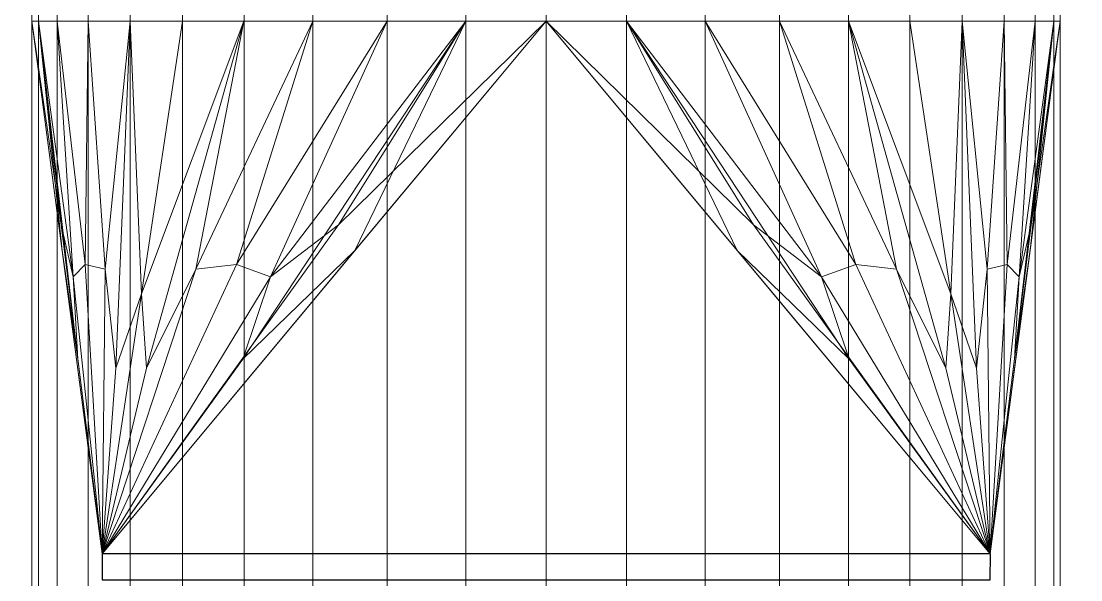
# Model space of a CAD drawing. Header units: metres. Extents: x -150801 to 1016817, y -66838 to 268038.
# Drawn here: x -139166 to -138135, y 172571 to 173114 of the extents above; entities that cross this region are included whole.
import ezdxf

# ---------------------------------------------------------------- set-up
doc = ezdxf.new("R2010")
doc.units = ezdxf.units.M
for name, color, linetype, lineweight in [('A-FLOR', 192, 'Continuous', 9), ('M-EQPM', 50, 'Continuous', 9), ('M-HVAC-DUCT', 2, 'Continuous', 9), ('M-HVAC-DUCT-CNTR', 70, 'Continuous', 9)]:
    doc.layers.add(name, color=color, linetype=linetype, lineweight=lineweight)
doc.layers.add('WALLS', color=3, linetype='Continuous')

# ---------------------------------------------------------------- blocks, each defined once
blk = doc.blocks.new('Centrifugal Fan - Inline - Belt Drive - 9500 CFM-379888-_3D_')
at = {"layer": 'M-EQPM'}
mesh = blk.add_polyface(dxfattribs=at)
corners = [(431.8, 25.4, 889), (-431.8, 25.4, 889), (-431.8, 0, 889), (431.8, 0, 889)]
mesh.append_faces([[corners[k] for k in face] for face in [(3, 0, 1, 2)]])
mesh = blk.add_polyface(dxfattribs=at)
corners = [(431.8, 25.4, 25.4), (431.8, 0, 25.4), (-431.8, 0, 25.4), (-431.8, 25.4, 25.4)]
mesh.append_faces([[corners[k] for k in face] for face in [(2, 3, 0, 1)]])
mesh = blk.add_polyface(dxfattribs=at)
corners = [(-431.8, 25.4, 889), (431.8, 25.4, 889), (431.8, 25.4, 25.4), (-431.8, 25.4, 25.4)]
mesh.append_faces([[corners[k] for k in face] for face in [(0, 1, 2, 3)]])
mesh = blk.add_polyface(dxfattribs=at)
corners = [(-431.8, 0, 889), (-431.8, 25.4, 889), (-431.8, 25.4, 25.4), (-431.8, 0, 25.4)]
mesh.append_faces([[corners[k] for k in face] for face in [(3, 0, 1, 2)]])
mesh = blk.add_polyface(dxfattribs=at)
corners = [(431.8, 25.4, 889), (431.8, 0, 889), (431.8, 0, 25.4), (431.8, 25.4, 25.4)]
mesh.append_faces([[corners[k] for k in face] for face in [(3, 0, 1, 2)]])
blk = doc.blocks.new('M_Rectangular to Round Transition - Angle - 15 Degree-441402-_3D_')
at = {"layer": 'M-HVAC-DUCT'}
mesh = blk.add_polyface(dxfattribs=at)
corners = [(518, 500), (518, 493.8, -78.2), (518, 475.5, -154.5), (518, 445.5, -227), (518, 404.5, -293.9), (518, 353.6, -353.6), (518, 293.9, -404.5), (518, 227, -445.5), (518, 154.5, -475.5), (518, 78.2, -493.8), (518, 0, -500), (0, 431.8, -431.8), (0, 431.8, -431.8), (0, 431.8, -431.8), (0, 431.8, -431.8), (0, 431.8, -431.8), (0, 431.8, -431.8), (0, 431.8, -431.8), (0, 431.8, -431.8), (0, 431.8, -431.8), (0, 431.8, -431.8), (252.8, 393.6, -393.6), (295, 185.9, -470.6), (295, 470.6, -185.9), (269.5, 267.9, -460.1), (269.5, 460.1, -267.9), (277, 340.6, -428.9), (277, 428.9, -340.6), (281.3, 301.2, -448.2), (281.3, 448.2, -301.2), (180.4, 388.8, -418.5), (180.4, 418.5, -388.8), (319.9, 201.8, -471.7), (189.4, 455.5, -294.8)]
mesh.append_faces([[corners[k] for k in face] for face in [(32, 10, 22, 11), (31, 21, 16), (33, 25, 19), (23, 33, 20)]], dxfattribs={"vtx0": -1})
mesh.append_faces([[corners[k] for k in face] for face in [(14, 26, 28), (17, 27, 31), (9, 24, 8), (6, 21, 5), (10, 32, 9), (29, 27, 17), (8, 28, 7)]], dxfattribs={"vtx0": -1, "vtx1": -1})
mesh.append_faces([[corners[k] for k in face] for face in [(4, 31, 27), (28, 26, 7), (30, 6, 26), (6, 30, 21), (25, 2, 29), (32, 24, 9), (31, 4, 21), (1, 25, 33), (8, 24, 28), (3, 27, 29), (1, 33, 23)]], dxfattribs={"vtx0": -1, "vtx1": -1, "vtx2": -1})
mesh.append_faces([[corners[k] for k in face] for face in [(27, 3, 4)]], dxfattribs={"vtx0": -1, "vtx2": -1})
mesh.append_faces([[corners[k] for k in face] for face in [(12, 24, 32), (15, 21, 30), (13, 28, 24)]], dxfattribs={"vtx1": -1})
mesh.append_faces([[corners[k] for k in face] for face in [(1, 2, 25), (6, 7, 26), (4, 5, 21), (2, 3, 29), (14, 30, 26)]], dxfattribs={"vtx1": -1, "vtx2": -1})
mesh.append_faces([[corners[k] for k in face] for face in [(23, 0, 1), (29, 18, 25)]], dxfattribs={"vtx2": -1})
mesh = blk.add_polyface(dxfattribs=at)
corners = [(0, 431.8, -431.8), (0, 431.8, 431.8), (518, 500)]
mesh.append_faces([[corners[k] for k in face] for face in [(0, 1, 2)]])
mesh = blk.add_polyface(dxfattribs=at)
corners = [(518, 0, 500), (518, 78.2, 493.8), (518, 154.5, 475.5), (518, 227, 445.5), (518, 293.9, 404.5), (518, 353.6, 353.6), (518, 404.5, 293.9), (518, 445.5, 227), (518, 475.5, 154.5), (518, 493.8, 78.2), (518, 500), (0, 431.8, 431.8), (0, 431.8, 431.8), (0, 431.8, 431.8), (0, 431.8, 431.8), (0, 431.8, 431.8), (0, 431.8, 431.8), (0, 431.8, 431.8), (0, 431.8, 431.8), (0, 431.8, 431.8), (0, 431.8, 431.8), (252.8, 393.6, 393.6), (295, 470.6, 185.9), (295, 185.9, 470.6), (269.5, 460.1, 267.9), (269.5, 267.9, 460.1), (277, 428.9, 340.6), (277, 340.6, 428.9), (281.3, 448.2, 301.2), (281.3, 301.2, 448.2), (180.4, 418.5, 388.8), (180.4, 388.8, 418.5), (319.9, 471.7, 201.8), (189.4, 294.8, 455.5)]
mesh.append_faces([[corners[k] for k in face] for face in [(32, 10, 22, 11), (31, 21, 16), (33, 25, 19), (23, 33, 20)]], dxfattribs={"vtx0": -1})
mesh.append_faces([[corners[k] for k in face] for face in [(14, 26, 28), (17, 27, 31), (9, 24, 8), (6, 21, 5), (10, 32, 9), (29, 27, 17), (8, 28, 7)]], dxfattribs={"vtx0": -1, "vtx1": -1})
mesh.append_faces([[corners[k] for k in face] for face in [(4, 31, 27), (28, 26, 7), (30, 6, 26), (6, 30, 21), (25, 2, 29), (32, 24, 9), (31, 4, 21), (1, 25, 33), (8, 24, 28), (3, 27, 29), (1, 33, 23)]], dxfattribs={"vtx0": -1, "vtx1": -1, "vtx2": -1})
mesh.append_faces([[corners[k] for k in face] for face in [(27, 3, 4)]], dxfattribs={"vtx0": -1, "vtx2": -1})
mesh.append_faces([[corners[k] for k in face] for face in [(12, 24, 32), (15, 21, 30), (13, 28, 24)]], dxfattribs={"vtx1": -1})
mesh.append_faces([[corners[k] for k in face] for face in [(1, 2, 25), (6, 7, 26), (4, 5, 21), (2, 3, 29), (14, 30, 26)]], dxfattribs={"vtx1": -1, "vtx2": -1})
mesh.append_faces([[corners[k] for k in face] for face in [(23, 0, 1), (29, 18, 25)]], dxfattribs={"vtx2": -1})
mesh = blk.add_polyface(dxfattribs=at)
corners = [(518, 0, 500), (518, -78.2, 493.8), (518, -154.5, 475.5), (518, -227, 445.5), (518, -293.9, 404.5), (518, -353.6, 353.6), (518, -404.5, 293.9), (518, -445.5, 227), (518, -475.5, 154.5), (518, -493.8, 78.2), (518, -500), (518, -493.8, -78.2), (518, -475.5, -154.5), (518, -445.5, -227), (518, -404.5, -293.9), (518, -353.6, -353.6), (518, -293.9, -404.5), (518, -227, -445.5), (518, -154.5, -475.5), (518, -78.2, -493.8), (518, 0, -500), (518, 78.2, -493.8), (518, 154.5, -475.5), (518, 227, -445.5), (518, 293.9, -404.5), (518, 353.6, -353.6), (518, 404.5, -293.9), (518, 445.5, -227), (518, 475.5, -154.5), (518, 493.8, -78.2), (518, 500), (518, 493.8, 78.2), (518, 475.5, 154.5), (518, 445.5, 227), (518, 404.5, 293.9), (518, 353.6, 353.6), (518, 293.9, 404.5), (518, 227, 445.5), (518, 154.5, 475.5), (518, 78.2, 493.8)]
mesh.append_faces([[corners[k] for k in face] for face in [(12, 9, 10, 11), (29, 27, 28)]], dxfattribs={"vtx0": -1})
mesh.append_faces([[corners[k] for k in face] for face in [(22, 2, 20, 21), (27, 35, 26)]], dxfattribs={"vtx0": -1, "vtx1": -1})
mesh.append_faces([[corners[k] for k in face] for face in [(37, 2, 24, 26), (32, 35, 27, 29)]], dxfattribs={"vtx0": -1, "vtx1": -1, "vtx2": -1, "vtx3": -1})
mesh.append_faces([[corners[k] for k in face] for face in [(3, 18, 19)]], dxfattribs={"vtx0": -1, "vtx2": -1})
mesh.append_faces([[corners[k] for k in face] for face in [(16, 3, 4, 14)]], dxfattribs={"vtx0": -1, "vtx2": -1, "vtx3": -1})
mesh.append_faces([[corners[k] for k in face] for face in [(7, 12, 13, 14)]], dxfattribs={"vtx0": -1, "vtx3": -1})
mesh.append_faces([[corners[k] for k in face] for face in [(6, 7, 5), (39, 0, 37, 38), (34, 35, 32, 33), (31, 32, 29, 30)]], dxfattribs={"vtx1": -1})
mesh.append_faces([[corners[k] for k in face] for face in [(4, 5, 7, 14)]], dxfattribs={"vtx1": -1, "vtx2": -1, "vtx3": -1})
mesh.append_faces([[corners[k] for k in face] for face in [(2, 3, 19, 20)]], dxfattribs={"vtx1": -1, "vtx3": -1})
mesh.append_faces([[corners[k] for k in face] for face in [(14, 15, 16), (24, 25, 26)]], dxfattribs={"vtx2": -1})
mesh.append_faces([[corners[k] for k in face] for face in [(0, 1, 2, 37), (7, 8, 9, 12), (35, 36, 37, 26), (16, 17, 18, 3), (22, 23, 24, 2)]], dxfattribs={"vtx2": -1, "vtx3": -1})
mesh = blk.add_polyface(dxfattribs=at)
corners = [(0, -431.8, 431.8), (0, 431.8, 431.8), (0, 431.8, -431.8), (0, -431.8, -431.8)]
mesh.append_faces([[corners[k] for k in face] for face in [(0, 1, 2, 3)]])
mesh = blk.add_polyface(dxfattribs=at)
corners = [(0, -431.8, -431.8), (0, 431.8, -431.8), (518, 0, -500)]
mesh.append_faces([[corners[k] for k in face] for face in [(0, 1, 2)]])
mesh = blk.add_polyface(dxfattribs=at)
corners = [(0, 431.8, 431.8), (0, -431.8, 431.8), (518, 0, 500)]
mesh.append_faces([[corners[k] for k in face] for face in [(0, 1, 2)]])
mesh = blk.add_polyface(dxfattribs=at)
corners = [(518, -500), (518, -493.8, 78.2), (518, -475.5, 154.5), (518, -445.5, 227), (518, -404.5, 293.9), (518, -353.6, 353.6), (518, -293.9, 404.5), (518, -227, 445.5), (518, -154.5, 475.5), (518, -78.2, 493.8), (518, 0, 500), (0, -431.8, 431.8), (0, -431.8, 431.8), (0, -431.8, 431.8), (0, -431.8, 431.8), (0, -431.8, 431.8), (0, -431.8, 431.8), (0, -431.8, 431.8), (0, -431.8, 431.8), (0, -431.8, 431.8), (0, -431.8, 431.8), (252.8, -393.6, 393.6), (295, -185.9, 470.6), (295, -470.6, 185.9), (269.5, -267.9, 460.1), (269.5, -460.1, 267.9), (277, -340.6, 428.9), (277, -428.9, 340.6), (281.3, -301.2, 448.2), (281.3, -448.2, 301.2), (180.4, -388.8, 418.5), (180.4, -418.5, 388.8), (319.9, -201.8, 471.7), (189.4, -455.5, 294.8)]
mesh.append_faces([[corners[k] for k in face] for face in [(32, 10, 22, 11), (31, 21, 16), (33, 25, 19), (23, 33, 20)]], dxfattribs={"vtx0": -1})
mesh.append_faces([[corners[k] for k in face] for face in [(14, 26, 28), (17, 27, 31), (9, 24, 8), (6, 21, 5), (10, 32, 9), (29, 27, 17), (8, 28, 7)]], dxfattribs={"vtx0": -1, "vtx1": -1})
mesh.append_faces([[corners[k] for k in face] for face in [(4, 31, 27), (28, 26, 7), (30, 6, 26), (6, 30, 21), (25, 2, 29), (32, 24, 9), (31, 4, 21), (1, 25, 33), (8, 24, 28), (3, 27, 29), (1, 33, 23)]], dxfattribs={"vtx0": -1, "vtx1": -1, "vtx2": -1})
mesh.append_faces([[corners[k] for k in face] for face in [(27, 3, 4)]], dxfattribs={"vtx0": -1, "vtx2": -1})
mesh.append_faces([[corners[k] for k in face] for face in [(12, 24, 32), (15, 21, 30), (13, 28, 24)]], dxfattribs={"vtx1": -1})
mesh.append_faces([[corners[k] for k in face] for face in [(1, 2, 25), (6, 7, 26), (4, 5, 21), (2, 3, 29), (14, 30, 26)]], dxfattribs={"vtx1": -1, "vtx2": -1})
mesh.append_faces([[corners[k] for k in face] for face in [(23, 0, 1), (29, 18, 25)]], dxfattribs={"vtx2": -1})
mesh = blk.add_polyface(dxfattribs=at)
corners = [(518, 0, -500), (518, -78.2, -493.8), (518, -154.5, -475.5), (518, -227, -445.5), (518, -293.9, -404.5), (518, -353.6, -353.6), (518, -404.5, -293.9), (518, -445.5, -227), (518, -475.5, -154.5), (518, -493.8, -78.2), (518, -500), (0, -431.8, -431.8), (0, -431.8, -431.8), (0, -431.8, -431.8), (0, -431.8, -431.8), (0, -431.8, -431.8), (0, -431.8, -431.8), (0, -431.8, -431.8), (0, -431.8, -431.8), (0, -431.8, -431.8), (0, -431.8, -431.8), (252.8, -393.6, -393.6), (295, -470.6, -185.9), (295, -185.9, -470.6), (269.5, -460.1, -267.9), (269.5, -267.9, -460.1), (277, -428.9, -340.6), (277, -340.6, -428.9), (281.3, -448.2, -301.2), (281.3, -301.2, -448.2), (180.4, -418.5, -388.8), (180.4, -388.8, -418.5), (319.9, -471.7, -201.8), (189.4, -294.8, -455.5)]
mesh.append_faces([[corners[k] for k in face] for face in [(32, 10, 22, 11), (31, 21, 16), (33, 25, 19), (23, 33, 20)]], dxfattribs={"vtx0": -1})
mesh.append_faces([[corners[k] for k in face] for face in [(14, 26, 28), (17, 27, 31), (9, 24, 8), (6, 21, 5), (10, 32, 9), (29, 27, 17), (8, 28, 7)]], dxfattribs={"vtx0": -1, "vtx1": -1})
mesh.append_faces([[corners[k] for k in face] for face in [(4, 31, 27), (28, 26, 7), (30, 6, 26), (6, 30, 21), (25, 2, 29), (32, 24, 9), (31, 4, 21), (1, 25, 33), (8, 24, 28), (3, 27, 29), (1, 33, 23)]], dxfattribs={"vtx0": -1, "vtx1": -1, "vtx2": -1})
mesh.append_faces([[corners[k] for k in face] for face in [(27, 3, 4)]], dxfattribs={"vtx0": -1, "vtx2": -1})
mesh.append_faces([[corners[k] for k in face] for face in [(12, 24, 32), (15, 21, 30), (13, 28, 24)]], dxfattribs={"vtx1": -1})
mesh.append_faces([[corners[k] for k in face] for face in [(1, 2, 25), (6, 7, 26), (4, 5, 21), (2, 3, 29), (14, 30, 26)]], dxfattribs={"vtx1": -1, "vtx2": -1})
mesh.append_faces([[corners[k] for k in face] for face in [(23, 0, 1), (29, 18, 25)]], dxfattribs={"vtx2": -1})
mesh = blk.add_polyface(dxfattribs=at)
corners = [(0, -431.8, 431.8), (0, -431.8, -431.8), (518, -500)]
mesh.append_faces([[corners[k] for k in face] for face in [(0, 1, 2)]])

msp = doc.modelspace()

# ---------------------------------------------------------------- linework, layer by layer
at = {"layer": 'M-HVAC-DUCT-CNTR'}
for p, q in [((-138655.1, 170946.9, 1292500), (-138655.1, 174518.9, 1292500)), ((-138655.1, 170946.9, 1292500), (-138655.1, 174518.9, 1292500)), ((-138655.1, 173114.1, 1290457.2), (-138655.1, 173518.9, 1290457.2)), ((-138655.1, 173114.1, 1290457.2), (-138655.1, 173518.9, 1290457.2))]:
    msp.add_line(p, q, dxfattribs=at)
at = {"layer": 'WALLS', "elevation": 1290000}
msp.add_lwpolyline([(-139086.9, 172570.6), (-138223.3, 172570.6), (-138223.1, 172596), (-139086.8, 172596)], close=True, dxfattribs=at)

# ---------------------------------------------------------------- block references
at = {"layer": 'M-EQPM'}
msp.add_blockref('Centrifugal Fan - Inline - Belt Drive - 9500 CFM-379888-_3D_', (-138655.1, 172570.6, 1290000), dxfattribs=at)
at = {"layer": 'M-HVAC-DUCT', "rotation": 90}
msp.add_blockref('M_Rectangular to Round Transition - Angle - 15 Degree-441402-_3D_', (-138655.1, 172596, 1290457.2), dxfattribs=at)

# ---------------------------------------------------------------- meshes
at = {"layer": 'A-FLOR'}
mesh = msp.add_polyface(dxfattribs=at)
corners = [(-76116.1, 148250.7, 1289530), (-81576.8, 148250.7, 1289530), (-81576.8, 150554, 1289530), (-69681.1, 162449.7, 1289530), (-69681.1, 163346.3, 1289530), (-71771.1, 163346.3, 1289530), (-71771.1, 161056.3, 1289530), (-77261.1, 161056.3, 1289530), (-77261.1, 169356.3, 1289530), (-71771.1, 169356.3, 1289530), (-71771.1, 167146.3, 1289530), (-69681.1, 167146.3, 1289530), (-69681.1, 188191.5, 1289530), (-72966, 191476.4, 1289530), (-142138.1, 191476.4, 1289530), (-145311.5, 188303, 1289530), (-145311.5, 172770.6, 1289530), (-143221.5, 172770.6, 1289530), (-143221.5, 175380.6, 1289530), (-137731.5, 175380.6, 1289530), (-137731.5, 167080.6, 1289530), (-143221.5, 167080.6, 1289530), (-143221.5, 169080.6, 1289530), (-145311.5, 169080.6, 1289530), (-145311.5, 161813.3, 1289530), (-133354.7, 149856.4, 1289530), (-133354.7, 126325, 1289530), (-138844.7, 126325, 1289530), (-138844.7, 147582.4, 1289530), (-150801.5, 159539.2, 1289530), (-150801.5, 190757.6, 1289530), (-144333.7, 196920.9, 1289530), (-117979.9, 196920.9, 1289530), (-117979.9, 198872.6, 1289530), (-115489.9, 198872.6, 1289530), (-115489.9, 196920.9, 1289530), (-100559.9, 196920.9, 1289530), (-100559.9, 198872.6, 1289530), (-98159.9, 198872.6, 1289530), (-98159.9, 196920.9, 1289530), (-70833, 196920.9, 1289530), (-64130, 190533.5, 1289530), (-64130, 160236.8, 1289530)]
mesh.append_faces([[corners[k] for k in face] for face in [(7, 5, 6), (10, 8, 9)]], dxfattribs={"vtx0": -1})
mesh.append_faces([[corners[k] for k in face] for face in [(22, 17, 20, 21)]], dxfattribs={"vtx0": -1, "vtx1": -1})
mesh.append_faces([[corners[k] for k in face] for face in [(8, 10, 5, 7)]], dxfattribs={"vtx0": -1, "vtx1": -1, "vtx2": -1})
mesh.append_faces([[corners[k] for k in face] for face in [(13, 36, 39, 40)]], dxfattribs={"vtx0": -1, "vtx1": -1, "vtx3": -1})
mesh.append_faces([[corners[k] for k in face] for face in [(3, 42, 0, 2), (13, 40, 41, 12), (36, 13, 14, 35), (17, 22, 23, 16), (30, 15, 16, 29)]], dxfattribs={"vtx0": -1, "vtx2": -1})
mesh.append_faces([[corners[k] for k in face] for face in [(42, 3, 4, 11), (14, 31, 32, 35)]], dxfattribs={"vtx0": -1, "vtx2": -1, "vtx3": -1})
mesh.append_faces([[corners[k] for k in face] for face in [(19, 20, 17, 18)]], dxfattribs={"vtx1": -1})
mesh.append_faces([[corners[k] for k in face] for face in [(23, 24, 29, 16)]], dxfattribs={"vtx1": -1, "vtx2": -1, "vtx3": -1})
mesh.append_faces([[corners[k] for k in face] for face in [(4, 5, 10, 11), (11, 12, 41, 42), (24, 25, 28, 29), (30, 31, 14, 15)]], dxfattribs={"vtx1": -1, "vtx3": -1})
mesh.append_faces([[corners[k] for k in face] for face in [(0, 1, 2), (37, 38, 39, 36), (26, 27, 28, 25)]], dxfattribs={"vtx2": -1})
mesh.append_faces([[corners[k] for k in face] for face in [(32, 33, 34, 35)]], dxfattribs={"vtx3": -1})
mesh = msp.add_polyface(dxfattribs=at)
corners = [(-76116.1, 148250.7, 1290000), (-64130, 160236.8, 1290000), (-64130, 190533.5, 1290000), (-70833, 196920.9, 1290000), (-98159.9, 196920.9, 1290000), (-98159.9, 198872.6, 1290000), (-100559.9, 198872.6, 1290000), (-100559.9, 196920.9, 1290000), (-115489.9, 196920.9, 1290000), (-115489.9, 198872.6, 1290000), (-117979.9, 198872.6, 1290000), (-117979.9, 196920.9, 1290000), (-144333.7, 196920.9, 1290000), (-150801.5, 190757.6, 1290000), (-150801.5, 159539.2, 1290000), (-138844.7, 147582.4, 1290000), (-138844.7, 126325, 1290000), (-133354.7, 126325, 1290000), (-133354.7, 149856.4, 1290000), (-145311.5, 161813.3, 1290000), (-145311.5, 169080.6, 1290000), (-143221.5, 169080.6, 1290000), (-143221.5, 167080.6, 1290000), (-137731.5, 167080.6, 1290000), (-137731.5, 175380.6, 1290000), (-143221.5, 175380.6, 1290000), (-143221.5, 172770.6, 1290000), (-145311.5, 172770.6, 1290000), (-145311.5, 188303, 1290000), (-142138.1, 191476.4, 1290000), (-72966, 191476.4, 1290000), (-69681.1, 188191.5, 1290000), (-69681.1, 167146.3, 1290000), (-71771.1, 167146.3, 1290000), (-71771.1, 169356.3, 1290000), (-77261.1, 169356.3, 1290000), (-77261.1, 161056.3, 1290000), (-71771.1, 161056.3, 1290000), (-71771.1, 163346.3, 1290000), (-69681.1, 163346.3, 1290000), (-69681.1, 162449.7, 1290000), (-81576.8, 150554, 1290000), (-81576.8, 148250.7, 1290000)]
mesh.append_faces([[corners[k] for k in face] for face in [(26, 23, 24, 25)]], dxfattribs={"vtx0": -1})
mesh.append_faces([[corners[k] for k in face] for face in [(35, 38, 33, 34)]], dxfattribs={"vtx0": -1, "vtx1": -1})
mesh.append_faces([[corners[k] for k in face] for face in [(4, 7, 30)]], dxfattribs={"vtx0": -1, "vtx1": -1, "vtx2": -1})
mesh.append_faces([[corners[k] for k in face] for face in [(29, 8, 11, 12)]], dxfattribs={"vtx0": -1, "vtx1": -1, "vtx3": -1})
mesh.append_faces([[corners[k] for k in face] for face in [(19, 14, 15, 18), (29, 12, 13, 28), (40, 0, 1), (39, 32, 33, 38), (32, 1, 2, 31), (2, 30, 31)]], dxfattribs={"vtx0": -1, "vtx2": -1})
mesh.append_faces([[corners[k] for k in face] for face in [(14, 19, 20, 27)]], dxfattribs={"vtx0": -1, "vtx2": -1, "vtx3": -1})
mesh.append_faces([[corners[k] for k in face] for face in [(3, 4, 30, 2)]], dxfattribs={"vtx1": -1, "vtx2": -1})
mesh.append_faces([[corners[k] for k in face] for face in [(39, 40, 1, 32)]], dxfattribs={"vtx1": -1, "vtx2": -1, "vtx3": -1})
mesh.append_faces([[corners[k] for k in face] for face in [(20, 21, 26, 27), (27, 28, 13, 14), (7, 8, 29, 30)]], dxfattribs={"vtx1": -1, "vtx3": -1})
mesh.append_faces([[corners[k] for k in face] for face in [(9, 10, 11, 8), (41, 42, 0, 40), (36, 37, 38, 35)]], dxfattribs={"vtx2": -1})
mesh.append_faces([[corners[k] for k in face] for face in [(21, 22, 23, 26)]], dxfattribs={"vtx2": -1, "vtx3": -1})
mesh.append_faces([[corners[k] for k in face] for face in [(15, 16, 17, 18), (4, 5, 6, 7)]], dxfattribs={"vtx3": -1})
at = {"layer": 'M-HVAC-DUCT'}
mesh = msp.add_polyface(dxfattribs=at)
corners = [(-139155.1, 170946.9, 1292500), (-139148.9, 170946.9, 1292578.2), (-139130.6, 170946.9, 1292654.5), (-139100.6, 170946.9, 1292727), (-139059.6, 170946.9, 1292793.9), (-139008.6, 170946.9, 1292853.6), (-138948.9, 170946.9, 1292904.5), (-138882.1, 170946.9, 1292945.5), (-138809.6, 170946.9, 1292975.5), (-138733.3, 170946.9, 1292993.8), (-138655.1, 170946.9, 1293000), (-138655.1, 174518.9, 1293000), (-138733.3, 174518.9, 1292993.8), (-138809.6, 174518.9, 1292975.5), (-138882.1, 174518.9, 1292945.5), (-138948.9, 174518.9, 1292904.5), (-139008.6, 174518.9, 1292853.6), (-139059.6, 174518.9, 1292793.9), (-139100.6, 174518.9, 1292727), (-139130.6, 174518.9, 1292654.5), (-139148.9, 174518.9, 1292578.2), (-139155.1, 174518.9, 1292500)]
mesh.append_faces([[corners[k] for k in face] for face in [(1, 20, 21, 0)]], dxfattribs={"vtx0": -1})
mesh.append_faces([[corners[k] for k in face] for face in [(9, 12, 13, 8), (7, 14, 15, 6), (8, 13, 14, 7), (6, 15, 16, 5), (4, 17, 18, 3), (2, 19, 20, 1), (3, 18, 19, 2), (17, 4, 5, 16)]], dxfattribs={"vtx0": -1, "vtx2": -1})
mesh.append_faces([[corners[k] for k in face] for face in [(10, 11, 12, 9)]], dxfattribs={"vtx2": -1})
mesh = msp.add_polyface(dxfattribs=at)
corners = [(-138655.1, 170946.9, 1292000), (-138733.3, 170946.9, 1292006.2), (-138809.6, 170946.9, 1292024.5), (-138882.1, 170946.9, 1292054.5), (-138948.9, 170946.9, 1292095.5), (-139008.6, 170946.9, 1292146.4), (-139059.6, 170946.9, 1292206.1), (-139100.6, 170946.9, 1292273), (-139130.6, 170946.9, 1292345.5), (-139148.9, 170946.9, 1292421.8), (-139155.1, 170946.9, 1292500), (-139155.1, 174518.9, 1292500), (-139148.9, 174518.9, 1292421.8), (-139130.6, 174518.9, 1292345.5), (-139100.6, 174518.9, 1292273), (-139059.6, 174518.9, 1292206.1), (-139008.6, 174518.9, 1292146.4), (-138948.9, 174518.9, 1292095.5), (-138882.1, 174518.9, 1292054.5), (-138809.6, 174518.9, 1292024.5), (-138733.3, 174518.9, 1292006.2), (-138655.1, 174518.9, 1292000)]
mesh.append_faces([[corners[k] for k in face] for face in [(1, 20, 21, 0)]], dxfattribs={"vtx0": -1})
mesh.append_faces([[corners[k] for k in face] for face in [(9, 12, 13, 8), (7, 14, 15, 6), (8, 13, 14, 7), (6, 15, 16, 5), (4, 17, 18, 3), (2, 19, 20, 1), (3, 18, 19, 2), (17, 4, 5, 16)]], dxfattribs={"vtx0": -1, "vtx2": -1})
mesh.append_faces([[corners[k] for k in face] for face in [(10, 11, 12, 9)]], dxfattribs={"vtx2": -1})
mesh = msp.add_polyface(dxfattribs=at)
corners = [(-138655.1, 170946.9, 1293000), (-138576.8, 170946.9, 1292993.8), (-138500.5, 170946.9, 1292975.5), (-138428.1, 170946.9, 1292945.5), (-138361.2, 170946.9, 1292904.5), (-138301.5, 170946.9, 1292853.6), (-138250.5, 170946.9, 1292793.9), (-138209.6, 170946.9, 1292727), (-138179.5, 170946.9, 1292654.5), (-138161.2, 170946.9, 1292578.2), (-138155.1, 170946.9, 1292500), (-138155.1, 174518.9, 1292500), (-138161.2, 174518.9, 1292578.2), (-138179.5, 174518.9, 1292654.5), (-138209.6, 174518.9, 1292727), (-138250.5, 174518.9, 1292793.9), (-138301.5, 174518.9, 1292853.6), (-138361.2, 174518.9, 1292904.5), (-138428.1, 174518.9, 1292945.5), (-138500.5, 174518.9, 1292975.5), (-138576.8, 174518.9, 1292993.8), (-138655.1, 174518.9, 1293000)]
mesh.append_faces([[corners[k] for k in face] for face in [(1, 20, 21, 0)]], dxfattribs={"vtx0": -1})
mesh.append_faces([[corners[k] for k in face] for face in [(9, 12, 13, 8), (7, 14, 15, 6), (8, 13, 14, 7), (6, 15, 16, 5), (4, 17, 18, 3), (2, 19, 20, 1), (3, 18, 19, 2), (17, 4, 5, 16)]], dxfattribs={"vtx0": -1, "vtx2": -1})
mesh.append_faces([[corners[k] for k in face] for face in [(9, 10, 11, 12)]], dxfattribs={"vtx3": -1})
mesh = msp.add_polyface(dxfattribs=at)
corners = [(-138155.1, 170946.9, 1292500), (-138161.2, 170946.9, 1292421.8), (-138179.5, 170946.9, 1292345.5), (-138209.6, 170946.9, 1292273), (-138250.5, 170946.9, 1292206.1), (-138301.5, 170946.9, 1292146.4), (-138361.2, 170946.9, 1292095.5), (-138428.1, 170946.9, 1292054.5), (-138500.5, 170946.9, 1292024.5), (-138576.8, 170946.9, 1292006.2), (-138655.1, 170946.9, 1292000), (-138655.1, 174518.9, 1292000), (-138576.8, 174518.9, 1292006.2), (-138500.5, 174518.9, 1292024.5), (-138428.1, 174518.9, 1292054.5), (-138361.2, 174518.9, 1292095.5), (-138301.5, 174518.9, 1292146.4), (-138250.5, 174518.9, 1292206.1), (-138209.6, 174518.9, 1292273), (-138179.5, 174518.9, 1292345.5), (-138161.2, 174518.9, 1292421.8), (-138155.1, 174518.9, 1292500)]
mesh.append_faces([[corners[k] for k in face] for face in [(1, 20, 21, 0)]], dxfattribs={"vtx0": -1})
mesh.append_faces([[corners[k] for k in face] for face in [(9, 12, 13, 8), (7, 14, 15, 6), (8, 13, 14, 7), (6, 15, 16, 5), (4, 17, 18, 3), (2, 19, 20, 1), (3, 18, 19, 2), (17, 4, 5, 16)]], dxfattribs={"vtx0": -1, "vtx2": -1})
mesh.append_faces([[corners[k] for k in face] for face in [(10, 11, 12, 9)]], dxfattribs={"vtx2": -1})
mesh = msp.add_polyface(dxfattribs=at)
corners = [(-139155.1, 173114.1, 1290457.2), (-139148.9, 173114.1, 1290535.4), (-139130.6, 173114.1, 1290611.7), (-139100.6, 173114.1, 1290684.2), (-139059.6, 173114.1, 1290751.1), (-139008.6, 173114.1, 1290810.8), (-138948.9, 173114.1, 1290861.7), (-138882.1, 173114.1, 1290902.7), (-138809.6, 173114.1, 1290932.7), (-138733.3, 173114.1, 1290951), (-138655.1, 173114.1, 1290957.2), (-138655.1, 173518.9, 1290957.2), (-138733.3, 173518.9, 1290951), (-138809.6, 173518.9, 1290932.7), (-138882.1, 173518.9, 1290902.7), (-138948.9, 173518.9, 1290861.7), (-139008.6, 173518.9, 1290810.8), (-139059.6, 173518.9, 1290751.1), (-139100.6, 173518.9, 1290684.2), (-139130.6, 173518.9, 1290611.7), (-139148.9, 173518.9, 1290535.4), (-139155.1, 173518.9, 1290457.2)]
mesh.append_faces([[corners[k] for k in face] for face in [(1, 20, 21, 0)]], dxfattribs={"vtx0": -1})
mesh.append_faces([[corners[k] for k in face] for face in [(9, 12, 13, 8), (7, 14, 15, 6), (8, 13, 14, 7), (6, 15, 16, 5), (4, 17, 18, 3), (2, 19, 20, 1), (3, 18, 19, 2), (17, 4, 5, 16)]], dxfattribs={"vtx0": -1, "vtx2": -1})
mesh.append_faces([[corners[k] for k in face] for face in [(10, 11, 12, 9)]], dxfattribs={"vtx2": -1})
mesh = msp.add_polyface(dxfattribs=at)
corners = [(-138655.1, 173114.1, 1289957.2), (-138733.3, 173114.1, 1289963.4), (-138809.6, 173114.1, 1289981.7), (-138882.1, 173114.1, 1290011.7), (-138948.9, 173114.1, 1290052.7), (-139008.6, 173114.1, 1290103.6), (-139059.6, 173114.1, 1290163.3), (-139100.6, 173114.1, 1290230.2), (-139130.6, 173114.1, 1290302.7), (-139148.9, 173114.1, 1290379), (-139155.1, 173114.1, 1290457.2), (-139155.1, 173518.9, 1290457.2), (-139148.9, 173518.9, 1290379), (-139130.6, 173518.9, 1290302.7), (-139100.6, 173518.9, 1290230.2), (-139059.6, 173518.9, 1290163.3), (-139008.6, 173518.9, 1290103.6), (-138948.9, 173518.9, 1290052.7), (-138882.1, 173518.9, 1290011.7), (-138809.6, 173518.9, 1289981.7), (-138733.3, 173518.9, 1289963.4), (-138655.1, 173518.9, 1289957.2)]
mesh.append_faces([[corners[k] for k in face] for face in [(1, 20, 21, 0)]], dxfattribs={"vtx0": -1})
mesh.append_faces([[corners[k] for k in face] for face in [(9, 12, 13, 8), (7, 14, 15, 6), (8, 13, 14, 7), (6, 15, 16, 5), (4, 17, 18, 3), (2, 19, 20, 1), (3, 18, 19, 2), (17, 4, 5, 16)]], dxfattribs={"vtx0": -1, "vtx2": -1})
mesh.append_faces([[corners[k] for k in face] for face in [(10, 11, 12, 9)]], dxfattribs={"vtx2": -1})
mesh = msp.add_polyface(dxfattribs=at)
corners = [(-138655.1, 173114.1, 1290957.2), (-138576.8, 173114.1, 1290951), (-138500.5, 173114.1, 1290932.7), (-138428.1, 173114.1, 1290902.7), (-138361.2, 173114.1, 1290861.7), (-138301.5, 173114.1, 1290810.8), (-138250.5, 173114.1, 1290751.1), (-138209.6, 173114.1, 1290684.2), (-138179.5, 173114.1, 1290611.7), (-138161.2, 173114.1, 1290535.4), (-138155.1, 173114.1, 1290457.2), (-138155.1, 173518.9, 1290457.2), (-138161.2, 173518.9, 1290535.4), (-138179.5, 173518.9, 1290611.7), (-138209.6, 173518.9, 1290684.2), (-138250.5, 173518.9, 1290751.1), (-138301.5, 173518.9, 1290810.8), (-138361.2, 173518.9, 1290861.7), (-138428.1, 173518.9, 1290902.7), (-138500.5, 173518.9, 1290932.7), (-138576.8, 173518.9, 1290951), (-138655.1, 173518.9, 1290957.2)]
mesh.append_faces([[corners[k] for k in face] for face in [(1, 20, 21, 0)]], dxfattribs={"vtx0": -1})
mesh.append_faces([[corners[k] for k in face] for face in [(7, 14, 15, 6), (6, 15, 16, 5), (9, 12, 13, 8), (4, 17, 18, 3), (2, 19, 20, 1), (3, 18, 19, 2), (17, 4, 5, 16)]], dxfattribs={"vtx0": -1, "vtx2": -1})
mesh.append_faces([[corners[k] for k in face] for face in [(11, 12, 9, 10)]], dxfattribs={"vtx1": -1})
mesh.append_faces([[corners[k] for k in face] for face in [(7, 8, 13, 14)]], dxfattribs={"vtx1": -1, "vtx3": -1})
mesh = msp.add_polyface(dxfattribs=at)
corners = [(-138155.1, 173114.1, 1290457.2), (-138161.2, 173114.1, 1290379), (-138179.5, 173114.1, 1290302.7), (-138209.6, 173114.1, 1290230.2), (-138250.5, 173114.1, 1290163.3), (-138301.5, 173114.1, 1290103.6), (-138361.2, 173114.1, 1290052.7), (-138428.1, 173114.1, 1290011.7), (-138500.5, 173114.1, 1289981.7), (-138576.8, 173114.1, 1289963.4), (-138655.1, 173114.1, 1289957.2), (-138655.1, 173518.9, 1289957.2), (-138576.8, 173518.9, 1289963.4), (-138500.5, 173518.9, 1289981.7), (-138428.1, 173518.9, 1290011.7), (-138361.2, 173518.9, 1290052.7), (-138301.5, 173518.9, 1290103.6), (-138250.5, 173518.9, 1290163.3), (-138209.6, 173518.9, 1290230.2), (-138179.5, 173518.9, 1290302.7), (-138161.2, 173518.9, 1290379), (-138155.1, 173518.9, 1290457.2)]
mesh.append_faces([[corners[k] for k in face] for face in [(1, 20, 21, 0)]], dxfattribs={"vtx0": -1})
mesh.append_faces([[corners[k] for k in face] for face in [(9, 12, 13, 8), (7, 14, 15, 6), (8, 13, 14, 7), (6, 15, 16, 5), (4, 17, 18, 3), (2, 19, 20, 1), (3, 18, 19, 2), (17, 4, 5, 16)]], dxfattribs={"vtx0": -1, "vtx2": -1})
mesh.append_faces([[corners[k] for k in face] for face in [(10, 11, 12, 9)]], dxfattribs={"vtx2": -1})
mesh = msp.add_polyface(dxfattribs=at)
corners = [(-138155.1, 173114.1, 1290457.2), (-138161.2, 173114.1, 1290535.4), (-138179.5, 173114.1, 1290611.7), (-138209.6, 173114.1, 1290684.2), (-138250.5, 173114.1, 1290751.1), (-138301.5, 173114.1, 1290810.8), (-138361.2, 173114.1, 1290861.7), (-138428.1, 173114.1, 1290902.7), (-138500.5, 173114.1, 1290932.7), (-138576.8, 173114.1, 1290951), (-138655.1, 173114.1, 1290957.2), (-138733.3, 173114.1, 1290951), (-138809.6, 173114.1, 1290932.7), (-138882.1, 173114.1, 1290902.7), (-138948.9, 173114.1, 1290861.7), (-139008.6, 173114.1, 1290810.8), (-139059.6, 173114.1, 1290751.1), (-139100.6, 173114.1, 1290684.2), (-139130.6, 173114.1, 1290611.7), (-139148.9, 173114.1, 1290535.4), (-139155.1, 173114.1, 1290457.2), (-139148.9, 173114.1, 1290379), (-139130.6, 173114.1, 1290302.7), (-139100.6, 173114.1, 1290230.2), (-139059.6, 173114.1, 1290163.3), (-139008.6, 173114.1, 1290103.6), (-138948.9, 173114.1, 1290052.7), (-138882.1, 173114.1, 1290011.7), (-138809.6, 173114.1, 1289981.7), (-138733.3, 173114.1, 1289963.4), (-138655.1, 173114.1, 1289957.2), (-138576.8, 173114.1, 1289963.4), (-138500.5, 173114.1, 1289981.7), (-138428.1, 173114.1, 1290011.7), (-138361.2, 173114.1, 1290052.7), (-138301.5, 173114.1, 1290103.6), (-138250.5, 173114.1, 1290163.3), (-138209.6, 173114.1, 1290230.2), (-138179.5, 173114.1, 1290302.7), (-138161.2, 173114.1, 1290379)]
mesh.append_faces([[corners[k] for k in face] for face in [(32, 30, 31), (36, 34, 35), (21, 19, 20)]], dxfattribs={"vtx0": -1})
mesh.append_faces([[corners[k] for k in face] for face in [(28, 24, 26, 27), (6, 8, 4, 5)]], dxfattribs={"vtx0": -1, "vtx1": -1})
mesh.append_faces([[corners[k] for k in face] for face in [(36, 8, 32), (12, 28, 8), (19, 24, 16)]], dxfattribs={"vtx0": -1, "vtx1": -1, "vtx2": -1})
mesh.append_faces([[corners[k] for k in face] for face in [(32, 8, 28, 30), (16, 24, 28, 12), (36, 39, 4, 8)]], dxfattribs={"vtx0": -1, "vtx1": -1, "vtx2": -1, "vtx3": -1})
mesh.append_faces([[corners[k] for k in face] for face in [(24, 19, 21, 22)]], dxfattribs={"vtx0": -1, "vtx1": -1, "vtx3": -1})
mesh.append_faces([[corners[k] for k in face] for face in [(25, 26, 24), (18, 19, 16, 17), (7, 8, 6)]], dxfattribs={"vtx1": -1})
mesh.append_faces([[corners[k] for k in face] for face in [(28, 29, 30), (22, 23, 24), (12, 13, 14), (2, 3, 4, 1), (8, 9, 10)]], dxfattribs={"vtx2": -1})
mesh.append_faces([[corners[k] for k in face] for face in [(32, 33, 34, 36), (14, 15, 16, 12), (10, 11, 12, 8), (39, 0, 1, 4)]], dxfattribs={"vtx2": -1, "vtx3": -1})
mesh.append_faces([[corners[k] for k in face] for face in [(36, 37, 38, 39)]], dxfattribs={"vtx3": -1})

doc.saveas('drawing.dxf')
